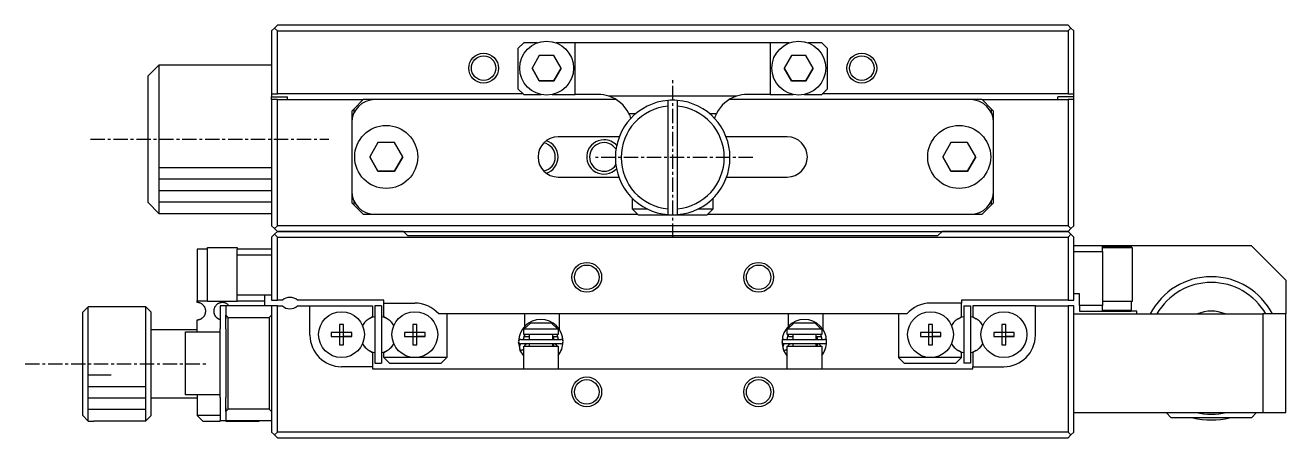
# Model space of a CAD drawing. Extents: x -21 to 335, y 10 to 258.
# Drawn here: x 167.5 to 277.5, y 221.8 to 257.8 of the extents above; entities that cross this region are included whole.
import ezdxf

# ---------------------------------------------------------------- set-up
doc = ezdxf.new("R2010")
doc.units = 0
doc.linetypes.add('CENTER', pattern=[2, 1.25, -0.25, 0.25, -0.25])
doc.layers.get('0').update_dxf_attribs({"linetype": 'CONTINUOUS'})
doc.layers.add('CENTER', color=1, linetype='CENTER')

msp = doc.modelspace()

# ---------------------------------------------------------------- linework, layer by layer
at = {"color": 7, "linetype": 'CONTINUOUS'}
for p, q in [((189.22, 257.56), (188.97, 257.31)), ((189.47, 257.81), (189.22, 257.56)), ((189.47, 257.31), (189.22, 257.56)), ((258.47, 257.81), (189.47, 257.81)), ((258.72, 257.56), (258.47, 257.81)), ((258.72, 257.56), (258.47, 257.31)), ((258.97, 257.31), (258.72, 257.56)), ((188.97, 257.31), (188.97, 251.81)), ((189.47, 257.31), (258.47, 257.31)), ((189.47, 251.81), (189.47, 257.31)), ((258.47, 257.31), (258.47, 251.81)), ((258.97, 251.81), (258.97, 257.31)), ((210.97, 256.26), (210.47, 255.76)), ((210.47, 255.76), (210.47, 252.26)), ((212.14, 256.26), (210.97, 256.26)), ((215.47, 256.26), (213.8, 256.26)), ((215.47, 251.76), (215.47, 256.26)), ((232.47, 256.26), (215.47, 256.26)), ((232.47, 256.26), (232.47, 251.76)), ((234.14, 256.26), (232.47, 256.26)), ((236.97, 256.26), (235.8, 256.26)), ((237.47, 255.76), (236.97, 256.26)), ((237.47, 252.26), (237.47, 255.76)), ((178.17, 253.36), (179.17, 254.36)), ((179.17, 247.8), (179.17, 254.36)), ((179.17, 254.36), (188.97, 254.36)), ((212.33, 255.16), (211.7, 254.06)), ((213.6, 255.16), (212.33, 255.16)), ((214.24, 254.06), (213.6, 255.16)), ((234.33, 255.16), (233.7, 254.06)), ((235.6, 255.16), (234.33, 255.16)), ((236.24, 254.06), (235.6, 255.16)), ((178.17, 253.36), (178.17, 247.81)), ((211.7, 254.06), (212.33, 252.96)), ((212.33, 252.96), (211.7, 254.06)), ((213.6, 252.96), (214.24, 254.06)), ((214.24, 254.06), (213.6, 252.96)), ((233.7, 254.06), (234.33, 252.96)), ((234.33, 252.96), (233.7, 254.06)), ((235.6, 252.96), (236.24, 254.06)), ((236.24, 254.06), (235.6, 252.96)), ((210.47, 252.26), (210.97, 251.76)), ((212.33, 252.96), (213.6, 252.96)), ((213.6, 252.96), (212.33, 252.96)), ((234.33, 252.96), (235.6, 252.96)), ((235.6, 252.96), (234.33, 252.96)), ((236.97, 251.76), (237.47, 252.26)), ((188.97, 251.81), (189.47, 251.81)), ((188.97, 251.81), (188.97, 251.56)), ((188.97, 251.56), (190.37, 251.56)), ((188.97, 251.31), (188.97, 251.56)), ((188.97, 251.31), (188.97, 240.31)), ((189.47, 251.31), (188.97, 251.31)), ((210.92, 251.81), (189.47, 251.81)), ((189.47, 240.31), (189.47, 251.31)), ((189.47, 251.31), (196.97, 251.31)), ((190.37, 251.31), (190.37, 251.56)), ((196.17, 250.51), (196.97, 251.31)), ((197.97, 251.31), (196.97, 251.31)), ((219.05, 251.31), (197.97, 251.31)), ((210.97, 251.76), (212.49, 251.76)), ((213.45, 251.76), (215.47, 251.76)), ((217.47, 251.76), (215.47, 251.76)), ((229.53, 251.61), (218.41, 251.61)), ((223.57, 250.74), (223.57, 251.24)), ((224.37, 251.24), (224.37, 250.74)), ((249.97, 251.31), (228.89, 251.31)), ((232.47, 251.76), (230.47, 251.76)), ((232.47, 251.76), (234.49, 251.76)), ((235.45, 251.76), (236.97, 251.76)), ((258.47, 251.81), (237.02, 251.81)), ((250.97, 251.31), (249.97, 251.31)), ((250.97, 251.31), (251.77, 250.51)), ((250.97, 251.31), (258.47, 251.31)), ((257.57, 251.31), (257.57, 251.56)), ((258.97, 251.56), (257.57, 251.56)), ((258.47, 251.81), (258.97, 251.81)), ((258.47, 251.31), (258.47, 240.31)), ((258.97, 251.31), (258.47, 251.31)), ((258.97, 251.56), (258.97, 251.81)), ((258.97, 251.31), (258.97, 251.56)), ((258.97, 240.31), (258.97, 251.31)), ((196.17, 250.51), (195.97, 250.31)), ((195.97, 250.31), (195.97, 249.31)), ((196.17, 250.18), (196.17, 250.51)), ((220.15, 250.11), (220.78, 250.11)), ((223.57, 241.77), (223.57, 250.74)), ((224.37, 250.74), (224.37, 241.77)), ((227.16, 250.11), (227.79, 250.11)), ((251.77, 250.51), (251.77, 250.18)), ((251.97, 250.31), (251.77, 250.51)), ((251.97, 249.31), (251.97, 250.31)), ((195.97, 249.31), (195.97, 243.31)), ((251.97, 243.31), (251.97, 249.31)), ((178.17, 247.81), (178.17, 242.36)), ((179.17, 241.36), (179.17, 247.8)), ((198.25, 247.56), (197.53, 246.31)), ((199.69, 247.56), (198.25, 247.56)), ((200.41, 246.31), (199.69, 247.56)), ((219.3, 248.06), (213.97, 248.06)), ((233.97, 248.06), (228.63, 248.06)), ((248.25, 247.56), (247.53, 246.31)), ((249.69, 247.56), (248.25, 247.56)), ((250.41, 246.31), (249.69, 247.56)), ((197.53, 246.31), (198.25, 245.06)), ((198.25, 245.06), (197.53, 246.31)), ((199.69, 245.06), (200.41, 246.31)), ((200.41, 246.31), (199.69, 245.06)), ((247.53, 246.31), (248.25, 245.06)), ((248.25, 245.06), (247.53, 246.31)), ((249.69, 245.06), (250.41, 246.31)), ((250.41, 246.31), (249.69, 245.06)), ((198.25, 245.06), (199.69, 245.06)), ((199.69, 245.06), (198.25, 245.06)), ((213.97, 244.56), (219.27, 244.56)), ((228.67, 244.56), (233.97, 244.56)), ((248.25, 245.06), (249.69, 245.06)), ((249.69, 245.06), (248.25, 245.06)), ((195.97, 243.31), (195.97, 242.31)), ((251.97, 242.31), (251.97, 243.31)), ((179.17, 241.36), (178.17, 242.36)), ((195.97, 242.31), (196.17, 242.11)), ((196.17, 242.11), (196.17, 242.43)), ((196.97, 241.31), (196.17, 242.11)), ((220.47, 241.76), (220.47, 242.68)), ((227.47, 242.68), (227.47, 241.76)), ((251.77, 242.11), (250.97, 241.31)), ((251.77, 242.43), (251.77, 242.11)), ((251.77, 242.11), (251.97, 242.31)), ((188.97, 241.36), (179.17, 241.36)), ((196.97, 241.31), (197.97, 241.31)), ((197.97, 241.31), (220.92, 241.31)), ((221.79, 241.76), (220.47, 241.76)), ((220.47, 241.76), (220.97, 241.26)), ((220.97, 241.26), (223.97, 241.26)), ((223.57, 241.27), (223.57, 241.77)), ((223.97, 241.26), (226.97, 241.26)), ((224.37, 241.77), (224.37, 241.27)), ((227.47, 241.76), (226.15, 241.76)), ((226.97, 241.26), (227.47, 241.76)), ((227.02, 241.31), (249.97, 241.31)), ((249.97, 241.31), (250.97, 241.31)), ((188.97, 240.31), (189.22, 240.06)), ((189.22, 240.06), (189.47, 240.31)), ((189.22, 240.06), (189.47, 239.81)), ((189.22, 239.56), (189.47, 239.81)), ((258.47, 240.31), (189.47, 240.31)), ((189.47, 239.81), (258.47, 239.81)), ((200.47, 239.81), (189.47, 239.81)), ((200.47, 239.81), (200.82, 239.46)), ((247.12, 239.46), (247.47, 239.81)), ((258.47, 239.81), (247.47, 239.81)), ((258.47, 240.31), (258.72, 240.06)), ((258.47, 239.81), (258.72, 240.06)), ((258.47, 239.81), (258.72, 239.56)), ((258.72, 240.06), (258.97, 240.31)), ((189.22, 239.56), (188.97, 239.31)), ((188.97, 239.31), (188.97, 233.81)), ((189.47, 239.31), (189.22, 239.56)), ((189.47, 239.31), (258.47, 239.31)), ((189.47, 233.81), (189.47, 239.31)), ((200.82, 239.46), (247.12, 239.46)), ((258.72, 239.56), (258.47, 239.31)), ((258.47, 239.31), (258.47, 233.81)), ((258.97, 239.31), (258.72, 239.56)), ((258.97, 233.81), (258.97, 239.31)), ((182.47, 238.26), (182.47, 233.76)), ((183.37, 238.26), (182.47, 238.26)), ((183.37, 233.71), (183.37, 238.41)), ((183.37, 238.41), (185.97, 238.41)), ((185.97, 238.41), (185.97, 238.26)), ((188.97, 238.26), (185.97, 238.26)), ((185.97, 237.76), (185.97, 238.26)), ((185.97, 237.76), (188.97, 237.76)), ((185.97, 234.26), (185.97, 237.76)), ((261.47, 238.56), (258.97, 238.56)), ((258.97, 238.06), (261.47, 238.06)), ((261.47, 238.06), (261.47, 238.56)), ((263.97, 238.56), (261.47, 238.56)), ((261.47, 238.49), (263.97, 238.49)), ((261.47, 238.41), (264.07, 238.41)), ((261.47, 238.06), (261.47, 233.36)), ((263.97, 238.49), (263.97, 238.56)), ((274.47, 238.56), (263.97, 238.56)), ((263.97, 238.49), (263.97, 238.41)), ((264.07, 238.41), (264.07, 233.71)), ((274.47, 238.56), (277.47, 235.56)), ((277.47, 235.56), (277.47, 232.61)), ((259.47, 234.36), (258.97, 234.36)), ((259.47, 233.36), (259.47, 234.36)), ((172.97, 233.24), (172.47, 232.74)), ((173.47, 233.24), (172.97, 233.24)), ((172.97, 223.27), (172.97, 233.24)), ((173.47, 233.26), (173.47, 233.24)), ((173.47, 233.26), (177.97, 233.26)), ((177.97, 233.26), (177.97, 223.26)), ((177.97, 233.26), (178.47, 232.76)), ((182.47, 233.76), (183.37, 233.76)), ((182.47, 233.61), (182.47, 233.76)), ((182.48, 233.61), (182.47, 233.61)), ((182.49, 233.61), (182.48, 233.61)), ((182.51, 233.6), (182.49, 233.61)), ((182.52, 233.6), (182.51, 233.6)), ((182.53, 233.6), (182.52, 233.6)), ((182.55, 233.6), (182.53, 233.6)), ((182.56, 233.6), (182.55, 233.6)), ((182.58, 233.6), (182.56, 233.6)), ((182.59, 233.6), (182.58, 233.6)), ((182.6, 233.59), (182.59, 233.6)), ((182.62, 233.59), (182.6, 233.59)), ((182.65, 233.58), (182.62, 233.59)), ((182.67, 233.58), (182.65, 233.58)), ((182.7, 233.57), (182.67, 233.58)), ((182.72, 233.56), (182.7, 233.57)), ((182.75, 233.55), (182.72, 233.56)), ((182.77, 233.54), (182.75, 233.55)), ((182.81, 233.52), (182.77, 233.54)), ((182.85, 233.5), (182.81, 233.52)), ((182.89, 233.48), (182.85, 233.5)), ((182.93, 233.45), (182.89, 233.48)), ((182.97, 233.42), (182.93, 233.45)), ((183.01, 233.38), (182.97, 233.42)), ((183.04, 233.34), (183.01, 233.38)), ((183.07, 233.3), (183.04, 233.34)), ((183.1, 233.26), (183.07, 233.3)), ((183.13, 233.22), (183.1, 233.26)), ((183.15, 233.17), (183.13, 233.22)), ((185.97, 233.71), (183.37, 233.71)), ((184.02, 233.24), (184, 233.19)), ((184.06, 233.29), (184.02, 233.24)), ((184.09, 233.33), (184.06, 233.29)), ((184.13, 233.37), (184.09, 233.33)), ((184.16, 233.41), (184.13, 233.37)), ((184.2, 233.44), (184.16, 233.41)), ((184.25, 233.48), (184.2, 233.44)), ((184.29, 233.5), (184.25, 233.48)), ((184.34, 233.53), (184.29, 233.5)), ((184.37, 233.54), (184.34, 233.53)), ((184.39, 233.55), (184.37, 233.54)), ((184.41, 233.56), (184.39, 233.55)), ((184.44, 233.57), (184.41, 233.56)), ((184.47, 233.58), (184.44, 233.57)), ((184.49, 233.59), (184.47, 233.58)), ((184.97, 233.31), (184.47, 233.31)), ((184.47, 233.31), (184.47, 231.31)), ((184.51, 233.59), (184.49, 233.59)), ((184.53, 233.59), (184.51, 233.59)), ((184.54, 233.59), (184.53, 233.59)), ((184.56, 233.6), (184.54, 233.59)), ((184.57, 233.6), (184.56, 233.6)), ((184.58, 233.6), (184.57, 233.6)), ((184.59, 233.6), (184.58, 233.6)), ((184.6, 233.6), (184.59, 233.6)), ((184.61, 233.6), (184.6, 233.6)), ((184.63, 233.6), (184.61, 233.6)), ((184.64, 233.6), (184.63, 233.6)), ((184.65, 233.61), (184.64, 233.6)), ((184.66, 233.61), (184.65, 233.61)), ((184.67, 233.61), (184.66, 233.61)), ((184.68, 233.61), (184.67, 233.61)), ((184.69, 233.61), (184.68, 233.61)), ((184.7, 233.61), (184.69, 233.61)), ((184.71, 233.6), (184.7, 233.61)), ((184.72, 233.6), (184.71, 233.6)), ((184.73, 233.6), (184.72, 233.6)), ((184.75, 233.6), (184.73, 233.6)), ((184.76, 233.6), (184.75, 233.6)), ((184.78, 233.6), (184.76, 233.6)), ((184.79, 233.6), (184.78, 233.6)), ((184.81, 233.59), (184.79, 233.6)), ((184.82, 233.59), (184.81, 233.59)), ((184.84, 233.59), (184.82, 233.59)), ((184.85, 233.58), (184.84, 233.59)), ((184.88, 233.58), (184.85, 233.58)), ((184.91, 233.57), (184.88, 233.58)), ((184.93, 233.56), (184.91, 233.57)), ((184.96, 233.55), (184.93, 233.56)), ((184.98, 233.54), (184.96, 233.55)), ((188.97, 233.31), (184.97, 233.31)), ((184.97, 233.31), (184.97, 232.51)), ((185.03, 233.51), (184.98, 233.54)), ((185.07, 233.49), (185.03, 233.51)), ((185.11, 233.46), (185.07, 233.49)), ((185.15, 233.43), (185.11, 233.46)), ((185.19, 233.39), (185.15, 233.43)), ((185.23, 233.35), (185.19, 233.39)), ((185.27, 233.31), (185.23, 233.35)), ((188.37, 234.26), (185.97, 234.26)), ((185.97, 233.76), (185.97, 234.26)), ((185.97, 233.76), (185.97, 233.71)), ((185.97, 233.76), (188.37, 233.76)), ((188.97, 234.26), (188.37, 234.26)), ((188.37, 233.76), (188.37, 234.26)), ((188.37, 233.31), (188.37, 233.76)), ((188.97, 233.81), (189.47, 233.81)), ((188.97, 233.31), (188.97, 222.31)), ((189.47, 233.31), (188.97, 233.31)), ((189.91, 233.81), (189.47, 233.81)), ((189.47, 233.31), (189.91, 233.31)), ((189.47, 222.31), (189.47, 233.31)), ((198.77, 233.81), (191.23, 233.81)), ((191.23, 233.31), (192.32, 233.31)), ((192.32, 230.76), (192.32, 233.31)), ((192.32, 233.31), (197.77, 233.31)), ((197.77, 233.31), (197.77, 232.35)), ((197.97, 233.31), (197.97, 228.31)), ((198.57, 233.31), (197.97, 233.31)), ((198.57, 233.31), (198.57, 228.31)), ((198.77, 233.56), (198.77, 233.81)), ((198.77, 233.56), (201.47, 233.56)), ((198.77, 232.35), (198.77, 233.56)), ((249.17, 233.56), (246.47, 233.56)), ((258.47, 233.81), (249.17, 233.81)), ((249.17, 233.81), (249.17, 233.56)), ((249.17, 232.35), (249.17, 233.56)), ((249.37, 233.31), (249.37, 228.31)), ((249.37, 233.31), (249.97, 233.31)), ((249.97, 233.31), (249.97, 228.31)), ((250.17, 233.31), (250.17, 232.35)), ((255.62, 233.31), (250.17, 233.31)), ((255.62, 230.76), (255.62, 233.31)), ((255.62, 233.31), (258.47, 233.31)), ((258.47, 233.81), (258.97, 233.81)), ((258.47, 233.31), (258.47, 222.31)), ((258.97, 233.31), (258.47, 233.31)), ((258.97, 222.31), (258.97, 233.31)), ((261.47, 233.36), (259.47, 233.36)), ((259.47, 233.36), (259.47, 232.86)), ((264.07, 233.71), (261.47, 233.71)), ((261.47, 232.86), (261.47, 233.36)), ((263.97, 233.71), (263.97, 232.9)), ((172.47, 232.74), (172.47, 223.77)), ((178.47, 223.76), (178.47, 232.76)), ((182.47, 232.11), (182.5, 232.11)), ((182.47, 231.06), (182.47, 232.11)), ((182.5, 232.11), (182.53, 232.11)), ((182.53, 232.11), (182.55, 232.11)), ((182.55, 232.11), (182.58, 232.11)), ((182.58, 232.11), (182.61, 232.12)), ((182.61, 232.12), (182.64, 232.13)), ((182.64, 232.13), (182.67, 232.13)), ((182.67, 232.13), (182.69, 232.14)), ((182.69, 232.14), (182.72, 232.15)), ((182.72, 232.15), (182.75, 232.16)), ((182.75, 232.16), (182.77, 232.17)), ((182.77, 232.17), (182.8, 232.18)), ((182.8, 232.18), (182.82, 232.19)), ((182.82, 232.19), (182.85, 232.21)), ((182.85, 232.21), (182.87, 232.22)), ((182.87, 232.22), (182.89, 232.24)), ((182.89, 232.24), (182.92, 232.26)), ((182.92, 232.26), (182.95, 232.28)), ((182.95, 232.28), (182.98, 232.31)), ((182.98, 232.31), (183.01, 232.33)), ((183.01, 232.33), (183.03, 232.36)), ((183.03, 232.36), (183.05, 232.38)), ((183.05, 232.38), (183.08, 232.41)), ((183.08, 232.41), (183.1, 232.45)), ((183.1, 232.45), (183.12, 232.48)), ((183.12, 232.48), (183.13, 232.51)), ((183.13, 232.51), (183.15, 232.54)), ((183.17, 233.12), (183.15, 233.17)), ((183.15, 232.54), (183.16, 232.57)), ((183.16, 232.57), (183.18, 232.61)), ((183.19, 233.07), (183.17, 233.12)), ((183.18, 232.61), (183.19, 232.64)), ((183.2, 233.02), (183.19, 233.07)), ((183.19, 232.64), (183.2, 232.68)), ((183.21, 232.98), (183.2, 233.02)), ((183.2, 232.71), (183.21, 232.76)), ((183.2, 232.68), (183.2, 232.71)), ((183.22, 232.93), (183.21, 232.98)), ((183.21, 232.76), (183.22, 232.8)), ((183.22, 232.89), (183.22, 232.93)), ((183.22, 232.85), (183.22, 232.89)), ((183.22, 232.8), (183.22, 232.85)), ((183.93, 232.96), (183.92, 232.92)), ((183.92, 232.92), (183.92, 232.87)), ((183.92, 232.87), (183.92, 232.82)), ((183.92, 232.82), (183.92, 232.77)), ((183.92, 232.77), (183.93, 232.72)), ((183.95, 233.06), (183.93, 233.01)), ((183.93, 233.01), (183.93, 232.96)), ((183.93, 232.72), (183.94, 232.68)), ((183.94, 232.68), (183.95, 232.64)), ((183.96, 233.1), (183.95, 233.06)), ((183.95, 232.64), (183.96, 232.6)), ((183.98, 233.15), (183.96, 233.1)), ((183.96, 232.6), (183.98, 232.57)), ((184, 233.19), (183.98, 233.15)), ((183.98, 232.57), (183.99, 232.54)), ((183.99, 232.54), (184.01, 232.51)), ((184.01, 232.51), (184.02, 232.47)), ((184.02, 232.47), (184.04, 232.45)), ((184.04, 232.45), (184.05, 232.43)), ((184.05, 232.43), (184.07, 232.4)), ((184.07, 232.4), (184.09, 232.38)), ((184.09, 232.38), (184.11, 232.36)), ((184.11, 232.36), (184.13, 232.33)), ((184.13, 232.33), (184.15, 232.31)), ((184.15, 232.31), (184.18, 232.29)), ((184.18, 232.29), (184.2, 232.27)), ((184.2, 232.27), (184.22, 232.25)), ((184.22, 232.25), (184.25, 232.23)), ((184.25, 232.23), (184.28, 232.22)), ((184.28, 232.22), (184.3, 232.2)), ((184.3, 232.2), (184.33, 232.18)), ((184.33, 232.18), (184.36, 232.17)), ((184.36, 232.17), (184.4, 232.16)), ((184.4, 232.16), (184.42, 232.15)), ((184.42, 232.15), (184.44, 232.14)), ((184.44, 232.14), (184.47, 232.13)), ((185.17, 232.31), (184.97, 232.51)), ((184.97, 232.51), (184.97, 232.18)), ((184.97, 232.17), (184.97, 232.51)), ((184.97, 231.31), (184.97, 232.17)), ((185.17, 232.31), (188.77, 232.31)), ((185.17, 224.31), (185.17, 232.31)), ((188.97, 232.51), (188.77, 232.31)), ((188.77, 232.31), (188.77, 224.31)), ((197.77, 232.35), (197.48, 232.18)), ((199.06, 232.18), (198.77, 232.35)), ((211.49, 232.61), (203.55, 232.61)), ((204.27, 232.61), (204.27, 228.81)), ((211.07, 231.56), (211.07, 232.61)), ((213.64, 232.61), (211.49, 232.61)), ((234.49, 232.61), (213.64, 232.61)), ((214.07, 232.61), (214.07, 231.29)), ((234.07, 231.56), (234.07, 232.61)), ((236.64, 232.61), (234.49, 232.61)), ((244.39, 232.61), (236.64, 232.61)), ((237.07, 232.61), (237.07, 231.29)), ((243.67, 232.61), (243.67, 228.81)), ((248.88, 232.18), (249.17, 232.35)), ((250.17, 232.35), (250.46, 232.18)), ((258.97, 232.61), (275.47, 232.61)), ((259.47, 232.86), (261.47, 232.86)), ((263.97, 232.9), (261.47, 232.9)), ((261.47, 232.86), (263.97, 232.86)), ((263.97, 232.86), (263.97, 232.9)), ((264.47, 232.86), (263.97, 232.86)), ((264.47, 232.61), (264.47, 232.86)), ((275.47, 232.61), (275.47, 224.01)), ((277.47, 232.61), (275.47, 232.61)), ((277.47, 224.01), (277.47, 232.61)), ((178.47, 231.26), (182.47, 231.26)), ((181.47, 225.56), (181.47, 231.06)), ((181.47, 231.06), (184.47, 231.06)), ((184.47, 225.31), (184.47, 231.31)), ((184.97, 231.31), (184.97, 225.31)), ((194.89, 231.69), (194.89, 230.99)), ((195.25, 231.69), (194.89, 231.69)), ((195.25, 230.99), (195.25, 231.69)), ((201.29, 231.69), (201.29, 230.99)), ((201.65, 231.69), (201.29, 231.69)), ((201.65, 230.99), (201.65, 231.69)), ((210.97, 231.31), (211.02, 231.31)), ((210.97, 230.81), (210.97, 231.31)), ((211.55, 231.81), (211.02, 231.31)), ((211.02, 231.31), (213.91, 231.31)), ((213.39, 231.81), (211.55, 231.81)), ((213.91, 231.31), (213.39, 231.81)), ((213.91, 231.31), (213.97, 231.31)), ((213.97, 231.31), (213.97, 230.81)), ((233.97, 231.31), (234.02, 231.31)), ((233.97, 230.81), (233.97, 231.31)), ((234.55, 231.81), (234.02, 231.31)), ((234.02, 231.31), (236.91, 231.31)), ((236.39, 231.81), (234.55, 231.81)), ((236.91, 231.31), (236.39, 231.81)), ((236.91, 231.31), (236.97, 231.31)), ((236.97, 231.31), (236.97, 230.81)), ((246.29, 231.69), (246.29, 230.99)), ((246.65, 231.69), (246.29, 231.69)), ((246.65, 230.99), (246.65, 231.69)), ((252.69, 231.69), (252.69, 230.99)), ((253.05, 231.69), (252.69, 231.69)), ((253.05, 230.99), (253.05, 231.69)), ((194.18, 230.99), (194.18, 230.63)), ((194.89, 230.99), (194.18, 230.99)), ((194.18, 230.63), (194.89, 230.63)), ((194.18, 230.63), (194.89, 230.63)), ((194.9, 230.98), (194.89, 230.99)), ((194.9, 230.64), (194.89, 230.63)), ((194.89, 230.63), (194.89, 229.92)), ((194.89, 229.92), (195.25, 229.92)), ((195.24, 230.98), (194.9, 230.98)), ((194.9, 230.98), (194.9, 230.64)), ((194.9, 230.64), (195.24, 230.64)), ((195.24, 230.98), (195.25, 230.99)), ((195.24, 230.64), (195.24, 230.98)), ((195.24, 230.64), (195.25, 230.63)), ((195.96, 230.99), (195.25, 230.99)), ((195.25, 230.63), (195.96, 230.63)), ((195.25, 229.92), (195.25, 230.63)), ((195.96, 230.63), (195.25, 230.63)), ((195.96, 230.63), (195.96, 230.99)), ((200.58, 230.99), (200.58, 230.63)), ((201.29, 230.99), (200.58, 230.99)), ((200.58, 230.63), (201.29, 230.63)), ((200.58, 230.63), (201.29, 230.63)), ((201.3, 230.98), (201.29, 230.99)), ((201.3, 230.64), (201.29, 230.63)), ((201.29, 230.63), (201.29, 229.92)), ((201.29, 229.92), (201.65, 229.92)), ((201.64, 230.98), (201.3, 230.98)), ((201.3, 230.98), (201.3, 230.64)), ((201.3, 230.64), (201.64, 230.64)), ((201.64, 230.98), (201.65, 230.99)), ((201.64, 230.64), (201.64, 230.98)), ((201.64, 230.64), (201.65, 230.63)), ((202.36, 230.99), (201.65, 230.99)), ((201.65, 230.63), (202.36, 230.63)), ((201.65, 229.92), (201.65, 230.63)), ((202.36, 230.63), (201.65, 230.63)), ((202.36, 230.63), (202.36, 230.99)), ((210.68, 229.42), (210.52, 230.17)), ((210.64, 229.87), (210.65, 229.9)), ((210.65, 229.9), (210.66, 229.93)), ((210.66, 229.93), (210.67, 229.97)), ((210.67, 229.97), (210.68, 230)), ((210.68, 230), (210.69, 230.01)), ((210.71, 230.39), (214.21, 230.39)), ((214.21, 230), (210.71, 230)), ((211.03, 230.81), (210.92, 230.39)), ((213.97, 230.81), (210.97, 230.81)), ((211.07, 230.61), (211.07, 230.81)), ((211.47, 230.61), (211.07, 230.61)), ((211.08, 229.9), (211.07, 229.89)), ((211.09, 229.92), (211.08, 229.9)), ((211.11, 229.93), (211.09, 229.92)), ((211.12, 229.94), (211.11, 229.93)), ((211.13, 229.94), (211.12, 229.94)), ((211.14, 229.95), (211.13, 229.94)), ((211.15, 229.96), (211.14, 229.95)), ((211.17, 229.97), (211.15, 229.96)), ((211.18, 229.98), (211.17, 229.97)), ((211.19, 229.98), (211.18, 229.98)), ((211.21, 229.99), (211.19, 229.98)), ((211.22, 229.99), (211.21, 229.99)), ((211.24, 230), (211.22, 229.99)), ((211.25, 230), (211.24, 230)), ((211.27, 230), (211.25, 230)), ((211.28, 230), (211.27, 230)), ((211.3, 230), (211.28, 230)), ((211.31, 230), (211.3, 230)), ((211.47, 230.39), (211.47, 230.81)), ((211.47, 229.81), (211.47, 230)), ((213.47, 230.81), (213.47, 230.39)), ((213.96, 230.61), (213.47, 230.61)), ((213.47, 230), (213.47, 229.81)), ((213.57, 230.61), (213.57, 230.39)), ((213.57, 230), (213.57, 229.81)), ((213.63, 230), (213.61, 230)), ((213.61, 230), (213.61, 230)), ((213.64, 230), (213.63, 230)), ((213.66, 230), (213.64, 230)), ((213.67, 230), (213.66, 230)), ((213.69, 229.99), (213.67, 230)), ((213.7, 229.99), (213.69, 229.99)), ((213.72, 229.98), (213.7, 229.99)), ((213.73, 229.98), (213.72, 229.98)), ((213.75, 229.97), (213.73, 229.98)), ((213.76, 229.96), (213.75, 229.97)), ((213.77, 229.96), (213.76, 229.96)), ((213.78, 229.95), (213.77, 229.96)), ((213.8, 229.94), (213.78, 229.95)), ((213.81, 229.93), (213.8, 229.94)), ((213.82, 229.92), (213.81, 229.93)), ((213.83, 229.91), (213.82, 229.92)), ((213.84, 229.9), (213.83, 229.91)), ((214, 230.39), (213.89, 230.81)), ((233.68, 229.4), (233.52, 230.17)), ((233.64, 229.87), (233.65, 229.9)), ((233.65, 229.9), (233.66, 229.93)), ((233.66, 229.93), (233.67, 229.97)), ((233.67, 229.97), (233.68, 230)), ((233.68, 230), (233.69, 230.01)), ((233.71, 230.39), (237.21, 230.39)), ((237.21, 230), (233.71, 230)), ((234.03, 230.81), (233.92, 230.39)), ((236.97, 230.81), (233.97, 230.81)), ((234.07, 230.61), (234.07, 230.81)), ((234.47, 230.61), (234.07, 230.61)), ((234.08, 229.9), (234.07, 229.89)), ((234.09, 229.92), (234.08, 229.9)), ((234.11, 229.93), (234.09, 229.92)), ((234.12, 229.94), (234.11, 229.93)), ((234.13, 229.94), (234.12, 229.94)), ((234.14, 229.95), (234.13, 229.94)), ((234.15, 229.96), (234.14, 229.95)), ((234.17, 229.97), (234.15, 229.96)), ((234.18, 229.98), (234.17, 229.97)), ((234.19, 229.98), (234.18, 229.98)), ((234.21, 229.99), (234.19, 229.98)), ((234.22, 229.99), (234.21, 229.99)), ((234.24, 230), (234.22, 229.99)), ((234.25, 230), (234.24, 230)), ((234.27, 230), (234.25, 230)), ((234.28, 230), (234.27, 230)), ((234.3, 230), (234.28, 230)), ((234.31, 230), (234.3, 230)), ((234.47, 230.39), (234.47, 230.81)), ((234.47, 229.81), (234.47, 230)), ((236.47, 230.81), (236.47, 230.39)), ((236.96, 230.61), (236.47, 230.61)), ((236.47, 230), (236.47, 229.81)), ((236.57, 230.61), (236.57, 230.39)), ((236.57, 230), (236.57, 229.81)), ((236.63, 230), (236.61, 230)), ((236.61, 230), (236.61, 230)), ((236.64, 230), (236.63, 230)), ((236.66, 230), (236.64, 230)), ((236.67, 230), (236.66, 230)), ((236.69, 229.99), (236.67, 230)), ((236.7, 229.99), (236.69, 229.99)), ((236.72, 229.98), (236.7, 229.99)), ((236.73, 229.98), (236.72, 229.98)), ((236.75, 229.97), (236.73, 229.98)), ((236.76, 229.96), (236.75, 229.97)), ((236.77, 229.96), (236.76, 229.96)), ((236.78, 229.95), (236.77, 229.96)), ((236.8, 229.94), (236.78, 229.95)), ((236.81, 229.93), (236.8, 229.94)), ((236.82, 229.92), (236.81, 229.93)), ((236.83, 229.91), (236.82, 229.92)), ((236.84, 229.9), (236.83, 229.91)), ((237, 230.39), (236.89, 230.81)), ((245.58, 230.99), (245.58, 230.63)), ((246.29, 230.99), (245.58, 230.99)), ((245.58, 230.63), (246.29, 230.63)), ((245.58, 230.63), (246.29, 230.63)), ((246.3, 230.98), (246.29, 230.99)), ((246.3, 230.64), (246.29, 230.63)), ((246.29, 230.63), (246.29, 229.92)), ((246.29, 229.92), (246.65, 229.92)), ((246.64, 230.98), (246.3, 230.98)), ((246.3, 230.98), (246.3, 230.64)), ((246.3, 230.64), (246.64, 230.64)), ((246.64, 230.98), (246.65, 230.99)), ((246.64, 230.64), (246.64, 230.98)), ((246.64, 230.64), (246.65, 230.63)), ((247.36, 230.99), (246.65, 230.99)), ((246.65, 230.63), (247.36, 230.63)), ((246.65, 229.92), (246.65, 230.63)), ((247.36, 230.63), (246.65, 230.63)), ((247.36, 230.63), (247.36, 230.99)), ((251.98, 230.99), (251.98, 230.63)), ((252.69, 230.99), (251.98, 230.99)), ((251.98, 230.63), (252.69, 230.63)), ((251.98, 230.63), (252.69, 230.63)), ((252.7, 230.98), (252.69, 230.99)), ((252.7, 230.64), (252.69, 230.63)), ((252.69, 230.63), (252.69, 229.92)), ((252.69, 229.92), (253.05, 229.92)), ((253.04, 230.98), (252.7, 230.98)), ((252.7, 230.98), (252.7, 230.64)), ((252.7, 230.64), (253.04, 230.64)), ((253.04, 230.98), (253.05, 230.99)), ((253.04, 230.64), (253.04, 230.98)), ((253.04, 230.64), (253.05, 230.63)), ((253.76, 230.99), (253.05, 230.99)), ((253.05, 230.63), (253.76, 230.63)), ((253.05, 229.92), (253.05, 230.63)), ((253.76, 230.63), (253.05, 230.63)), ((253.76, 230.63), (253.76, 230.99)), ((197.48, 229.43), (197.77, 229.26)), ((197.77, 229.26), (197.77, 228.01)), ((198.77, 229.26), (199.06, 229.43)), ((198.77, 228.81), (198.77, 229.26)), ((201.47, 228.81), (198.77, 228.81)), ((198.77, 228.81), (199.27, 228.31)), ((204.27, 228.81), (201.47, 228.81)), ((203.77, 228.31), (204.27, 228.81)), ((210.62, 229.8), (210.63, 229.84)), ((210.62, 229.77), (210.62, 229.8)), ((210.62, 229.73), (210.62, 229.77)), ((210.62, 229.7), (210.62, 229.73)), ((210.62, 229.66), (210.62, 229.7)), ((210.62, 229.63), (210.62, 229.66)), ((210.62, 229.6), (210.62, 229.63)), ((210.63, 229.56), (210.62, 229.6)), ((210.63, 229.84), (210.64, 229.87)), ((210.64, 229.53), (210.63, 229.56)), ((210.65, 229.5), (210.64, 229.53)), ((210.66, 229.46), (210.65, 229.5)), ((210.67, 229.43), (210.66, 229.46)), ((210.67, 229.44), (210.67, 229.43)), ((210.67, 229.43), (210.67, 229.43)), ((210.67, 229.43), (210.68, 229.43)), ((210.97, 228.95), (210.67, 229.43)), ((210.68, 229.43), (210.97, 229.53)), ((210.68, 229.43), (210.68, 229.43)), ((210.68, 229.43), (210.69, 229.43)), ((210.68, 229.4), (210.68, 229.42)), ((210.69, 229.43), (210.69, 229.43)), ((210.69, 229.43), (210.7, 229.43)), ((210.7, 229.43), (210.71, 229.43)), ((210.71, 229.43), (210.72, 229.44)), ((210.72, 229.44), (210.73, 229.44)), ((210.73, 229.44), (210.74, 229.44)), ((210.74, 229.44), (210.75, 229.45)), ((210.75, 229.45), (210.76, 229.45)), ((210.76, 229.45), (210.78, 229.45)), ((210.78, 229.45), (210.79, 229.46)), ((210.79, 229.46), (210.8, 229.47)), ((210.8, 229.47), (210.82, 229.47)), ((210.82, 229.47), (210.83, 229.48)), ((210.83, 229.48), (210.85, 229.48)), ((210.85, 229.48), (210.86, 229.49)), ((210.86, 229.49), (210.88, 229.49)), ((210.88, 229.49), (210.89, 229.5)), ((210.89, 229.5), (210.91, 229.51)), ((210.91, 229.51), (210.92, 229.51)), ((210.92, 229.51), (210.93, 229.52)), ((210.93, 229.52), (210.95, 229.53)), ((210.95, 229.53), (210.96, 229.53)), ((210.96, 229.53), (210.97, 229.54)), ((210.97, 229.81), (213.97, 229.81)), ((210.97, 227.81), (210.97, 229.81)), ((211.03, 229.82), (211.02, 229.81)), ((211.04, 229.84), (211.03, 229.83)), ((211.03, 229.83), (211.03, 229.82)), ((211.05, 229.86), (211.04, 229.84)), ((211.06, 229.87), (211.05, 229.86)), ((211.07, 229.88), (211.06, 229.87)), ((211.07, 229.89), (211.07, 229.88)), ((213.85, 229.89), (213.84, 229.9)), ((213.86, 229.87), (213.85, 229.89)), ((213.87, 229.86), (213.86, 229.87)), ((213.87, 229.85), (213.87, 229.86)), ((213.88, 229.84), (213.87, 229.85)), ((213.89, 229.82), (213.88, 229.84)), ((213.89, 229.81), (213.89, 229.82)), ((213.89, 229.81), (213.89, 229.81)), ((213.97, 229.81), (213.97, 227.81)), ((214.25, 229.43), (214.24, 229.42)), ((214.26, 229.47), (214.25, 229.43)), ((214.25, 229.43), (214.25, 229.44)), ((214.25, 229.44), (214.25, 229.44)), ((214.25, 229.44), (214.25, 229.44)), ((214.27, 229.48), (214.26, 229.48)), ((214.26, 229.48), (214.26, 229.47)), ((214.26, 229.47), (214.26, 229.47)), ((214.27, 229.49), (214.27, 229.49)), ((214.27, 229.49), (214.27, 229.49)), ((214.27, 229.49), (214.27, 229.49)), ((214.27, 229.49), (214.27, 229.49)), ((214.27, 229.49), (214.27, 229.48)), ((214.27, 229.48), (214.27, 229.48)), ((214.27, 229.48), (214.27, 229.48)), ((214.27, 229.48), (214.27, 229.48)), ((233.62, 229.8), (233.63, 229.84)), ((233.62, 229.77), (233.62, 229.8)), ((233.62, 229.73), (233.62, 229.77)), ((233.62, 229.7), (233.62, 229.73)), ((233.62, 229.66), (233.62, 229.7)), ((233.62, 229.63), (233.62, 229.66)), ((233.62, 229.6), (233.62, 229.63)), ((233.63, 229.56), (233.62, 229.6)), ((233.63, 229.84), (233.64, 229.87)), ((233.64, 229.53), (233.63, 229.56)), ((233.65, 229.5), (233.64, 229.53)), ((233.66, 229.46), (233.65, 229.5)), ((233.67, 229.43), (233.66, 229.46)), ((233.67, 229.44), (233.67, 229.43)), ((233.67, 229.43), (233.67, 229.43)), ((233.67, 229.43), (233.68, 229.43)), ((233.97, 228.95), (233.67, 229.43)), ((233.68, 229.43), (233.97, 229.53)), ((233.68, 229.43), (233.68, 229.43)), ((233.68, 229.43), (233.69, 229.43)), ((233.69, 229.43), (233.69, 229.43)), ((233.69, 229.43), (233.7, 229.43)), ((233.7, 229.43), (233.71, 229.43)), ((233.71, 229.43), (233.72, 229.44)), ((233.72, 229.44), (233.73, 229.44)), ((233.73, 229.44), (233.74, 229.44)), ((233.74, 229.44), (233.75, 229.45)), ((233.75, 229.45), (233.76, 229.45)), ((233.76, 229.45), (233.78, 229.45)), ((233.78, 229.45), (233.79, 229.46)), ((233.79, 229.46), (233.8, 229.47)), ((233.8, 229.47), (233.82, 229.47)), ((233.82, 229.47), (233.83, 229.48)), ((233.83, 229.48), (233.85, 229.48)), ((233.85, 229.48), (233.86, 229.49)), ((233.86, 229.49), (233.88, 229.49)), ((233.88, 229.49), (233.89, 229.5)), ((233.89, 229.5), (233.91, 229.51)), ((233.91, 229.51), (233.92, 229.51)), ((233.92, 229.51), (233.93, 229.52)), ((233.93, 229.52), (233.95, 229.53)), ((233.95, 229.53), (233.96, 229.53)), ((233.96, 229.53), (233.97, 229.54)), ((233.97, 229.81), (236.97, 229.81)), ((233.97, 227.81), (233.97, 229.81)), ((234.03, 229.82), (234.02, 229.81)), ((234.04, 229.84), (234.03, 229.83)), ((234.03, 229.83), (234.03, 229.82)), ((234.05, 229.86), (234.04, 229.84)), ((234.06, 229.87), (234.05, 229.86)), ((234.07, 229.88), (234.06, 229.87)), ((234.07, 229.89), (234.07, 229.88)), ((236.85, 229.89), (236.84, 229.9)), ((236.86, 229.87), (236.85, 229.89)), ((236.87, 229.86), (236.86, 229.87)), ((236.87, 229.85), (236.87, 229.86)), ((236.88, 229.84), (236.87, 229.85)), ((236.89, 229.82), (236.88, 229.84)), ((236.89, 229.81), (236.89, 229.82)), ((236.89, 229.81), (236.89, 229.81)), ((236.97, 229.81), (236.97, 227.81)), ((237.24, 229.43), (237.24, 229.42)), ((237.25, 229.43), (237.24, 229.42)), ((237.26, 229.47), (237.25, 229.43)), ((237.25, 229.43), (237.25, 229.44)), ((237.25, 229.44), (237.25, 229.44)), ((237.25, 229.44), (237.25, 229.44)), ((237.27, 229.48), (237.26, 229.48)), ((237.26, 229.48), (237.26, 229.47)), ((237.26, 229.47), (237.26, 229.47)), ((237.27, 229.49), (237.27, 229.49)), ((237.27, 229.49), (237.27, 229.49)), ((237.27, 229.49), (237.27, 229.49)), ((237.27, 229.49), (237.27, 229.49)), ((237.27, 229.49), (237.27, 229.48)), ((237.27, 229.48), (237.27, 229.48)), ((237.27, 229.48), (237.27, 229.48)), ((237.27, 229.48), (237.27, 229.48)), ((246.47, 228.81), (243.67, 228.81)), ((243.67, 228.81), (244.17, 228.31)), ((249.17, 228.81), (246.47, 228.81)), ((248.67, 228.31), (249.17, 228.81)), ((249.17, 229.26), (248.88, 229.43)), ((249.17, 228.81), (249.17, 229.26)), ((250.46, 229.43), (250.17, 229.26)), ((250.17, 229.26), (250.17, 228.01)), ((197.77, 228.01), (195.07, 228.01)), ((197.77, 228.01), (197.77, 227.81)), ((197.77, 227.81), (250.17, 227.81)), ((197.97, 228.31), (198.57, 228.31)), ((199.27, 228.31), (203.77, 228.31)), ((244.17, 228.31), (248.67, 228.31)), ((249.97, 228.31), (249.37, 228.31)), ((250.17, 228.01), (252.87, 228.01)), ((250.17, 227.81), (250.17, 228.01)), ((184.47, 225.56), (181.47, 225.56)), ((182.47, 225.56), (182.47, 223.76)), ((182.47, 225.26), (178.47, 225.26)), ((184.47, 225.31), (184.47, 223.31)), ((184.97, 224.43), (184.97, 225.31)), ((184.97, 224.43), (184.97, 224.11)), ((184.97, 224.11), (184.97, 224.43)), ((172.47, 223.77), (172.97, 223.27)), ((178.47, 223.76), (177.97, 223.26)), ((184.47, 223.76), (182.47, 223.76)), ((182.97, 223.26), (182.47, 223.76)), ((184.47, 223.31), (184.97, 223.31)), ((184.47, 223.26), (184.47, 223.31)), ((184.97, 224.11), (185.17, 224.31)), ((184.97, 224.11), (184.97, 223.31)), ((184.97, 223.31), (188.97, 223.31)), ((184.97, 223.31), (184.97, 223.26)), ((188.77, 224.31), (185.17, 224.31)), ((187.92, 223.31), (187.87, 223.26)), ((188.77, 224.31), (188.97, 224.11)), ((258.97, 224.01), (275.47, 224.01)), ((267.47, 223.56), (267.02, 224.01)), ((274.47, 223.56), (267.47, 223.56)), ((274.92, 224.01), (274.47, 223.56)), ((275.47, 224.01), (277.47, 224.01)), ((172.97, 223.27), (173.47, 223.27)), ((173.47, 223.27), (173.47, 223.26)), ((177.97, 223.26), (173.47, 223.26)), ((182.97, 223.26), (184.47, 223.26)), ((184.97, 223.26), (187.87, 223.26)), ((188.97, 222.31), (189.22, 222.06)), ((189.22, 222.06), (189.47, 222.31)), ((258.47, 222.31), (189.47, 222.31)), ((258.47, 222.31), (258.72, 222.06)), ((258.72, 222.06), (258.97, 222.31)), ((189.47, 221.81), (189.22, 222.06)), ((189.47, 221.81), (258.47, 221.81)), ((258.47, 221.81), (258.72, 222.06))]:
    msp.add_line(p, q, dxfattribs=at)
at = {"color": 3, "linetype": 'CONTINUOUS'}
for p, q in [((188.97, 245.36), (179.17, 245.36)), ((188.97, 244.36), (179.17, 244.36)), ((188.97, 243.36), (179.17, 243.36)), ((188.97, 242.36), (179.17, 242.36)), ((174.97, 227.26), (172.97, 227.26)), ((177.97, 226.26), (172.97, 226.26)), ((177.97, 225.26), (172.97, 225.26)), ((177.97, 224.26), (172.97, 224.26))]:
    msp.add_line(p, q, dxfattribs=at)
at = {"color": 7, "linetype": 'CONTINUOUS'}
for centre, radius in [((212.97, 254.06), 2.35), ((234.97, 254.06), 2.35), ((207.47, 254.06), 1.07), ((240.47, 254.06), 1.07), ((198.97, 246.31), 2.75), ((248.97, 246.31), 2.75), ((216.47, 235.81), 1.07), ((231.47, 235.81), 1.07), ((195.07, 230.81), 2), ((201.47, 230.81), 2), ((246.47, 230.81), 2), ((252.87, 230.81), 2), ((216.47, 225.81), 1.07), ((231.47, 225.81), 1.07)]:
    msp.add_circle(centre, radius, dxfattribs=at)
at = {"color": 3, "linetype": 'CONTINUOUS'}
for centre in [(207.47, 254.06), (240.47, 254.06), (216.47, 235.81), (231.47, 235.81), (216.47, 225.81), (231.47, 225.81)]:
    msp.add_circle(centre, 1.3, dxfattribs=at)
at = {"color": 7, "linetype": 'CONTINUOUS'}
for centre, radius, start, end in [((197.97, 249.31), 2, 90, 180), ((217.47, 248.76), 3, 71.8051, 90), ((217.47, 248.76), 3, 26.7437, 71.8051), ((223.97, 246.26), 5, 94.5886, 265.4114), ((223.97, 246.26), 5, 85.4114, 94.5886), ((223.97, 246.26), 5, 274.5886, 85.4114), ((230.47, 248.76), 3, 108.1949, 153.2563), ((230.47, 248.76), 3, 90, 108.1949), ((249.97, 249.31), 2, 0, 90), ((223.97, 246.26), 4.5, 95.0997, 264.9003), ((217.47, 248.76), 3, 17.904, 26.7437), ((223.97, 246.26), 4.5, 275.0997, 84.9003), ((230.47, 248.76), 3, 153.2563, 162.096), ((213.97, 246.31), 1.75, 90, 270), ((212.47, 246.31), 1.25, 0, 78.463), ((217.97, 246.31), 1.25, 32.6311, 326.414), ((233.97, 246.31), 1.75, 270, 90), ((212.47, 246.31), 1.25, 281.537, 0), ((197.97, 243.31), 2, 180, 270), ((249.97, 243.31), 2, 270, 0), ((223.97, 246.26), 5, 265.4114, 274.5886), ((270.97, 229.86), 6, 27.2796, 152.7204), ((270.97, 229.86), 5.5, 30, 150), ((190.57, 233.06), 1, 48.5904, 131.4096), ((190.57, 234.06), 1, 228.5904, 311.4096), ((201.47, 230.81), 2.75, 40.8852, 90), ((246.47, 230.81), 2.75, 90, 139.1148), ((198.27, 230.81), 1.59, 120, 135), ((198.27, 230.81), 1.59, 100.8931, 120), ((198.27, 230.81), 1.59, 60, 79.107), ((198.27, 230.81), 1.59, 45, 60), ((212.46, 230.2), 1.94, 0.7322, 179.3433), ((235.46, 230.2), 1.94, 0.7322, 179.3433), ((249.67, 230.81), 1.59, 120, 135), ((249.67, 230.81), 1.59, 100.893, 120), ((249.67, 230.81), 1.59, 60, 79.1069), ((249.67, 230.81), 1.59, 45.0949, 60), ((270.97, 229.86), 3, 66.4435, 113.5565), ((198.38, 230.69), 1.75, 134.9956, 148.1135), ((198.27, 230.81), 1.59, 135, 149.5668), ((198.15, 230.69), 1.75, 31.8865, 45.0044), ((198.27, 230.81), 1.59, 30.4333, 45), ((249.78, 230.69), 1.75, 134.9956, 148.1135), ((249.67, 230.81), 1.59, 135, 149.5667), ((249.55, 230.69), 1.75, 31.8865, 45.0905), ((249.67, 230.81), 1.59, 30.4332, 45.0477), ((195.07, 230.76), 2.75, 180, 270), ((198.38, 230.92), 1.75, 211.8865, 225.0044), ((198.27, 230.81), 1.59, 210.4332, 225), ((198.15, 230.92), 1.75, 314.9956, 328.1135), ((198.27, 230.81), 1.59, 315, 329.5667), ((210.71, 230.2), 0.195, 90, 270), ((212.45, 230.2), 1.95, 321.0282, 359.2393), ((214.21, 230.2), 0.195, 270, 90), ((233.71, 230.2), 0.195, 90, 270), ((235.45, 230.2), 1.95, 321.0282, 359.2393), ((237.21, 230.2), 0.195, 270, 90), ((249.78, 230.92), 1.75, 211.8865, 225.0044), ((249.67, 230.81), 1.59, 210.4333, 225), ((249.55, 230.92), 1.75, 314.9956, 328.1135), ((249.67, 230.81), 1.59, 315, 329.5668), ((252.87, 230.76), 2.75, 270, 0), ((198.27, 230.81), 1.59, 225, 240), ((198.27, 230.81), 1.59, 240, 259.1069), ((198.27, 230.81), 1.59, 280.893, 300), ((198.27, 230.81), 1.59, 300, 315), ((249.67, 230.81), 1.59, 225, 240), ((249.67, 230.81), 1.59, 240, 259.107), ((249.67, 230.81), 1.59, 280.8931, 300), ((249.67, 230.81), 1.59, 300, 315), ((270.97, 229.86), 6.5, 255.75, 284.25), ((270.97, 229.86), 6, 257.1614, 282.8386)]:
    msp.add_arc(centre, radius, start, end, dxfattribs=at)
at = {"color": 3, "linetype": 'CONTINUOUS'}
for centre, start, end in [((212.47, 246.31), 288.6293, 71.3707), ((217.97, 246.31), 90, 316.9333), ((217.97, 246.31), 42.1118, 90)]:
    msp.add_arc(centre, 1.5, start, end, dxfattribs=at)
at = {"layer": 'CENTER', "color": 1, "linetype": 'CENTER'}
for p, q in [((223.97, 239.26), (223.97, 253.26)), ((173.17, 247.86), (193.97, 247.86)), ((230.97, 246.26), (216.97, 246.26)), ((167.47, 228.26), (183.47, 228.26))]:
    msp.add_line(p, q, dxfattribs=at)

doc.saveas('drawing.dxf')
